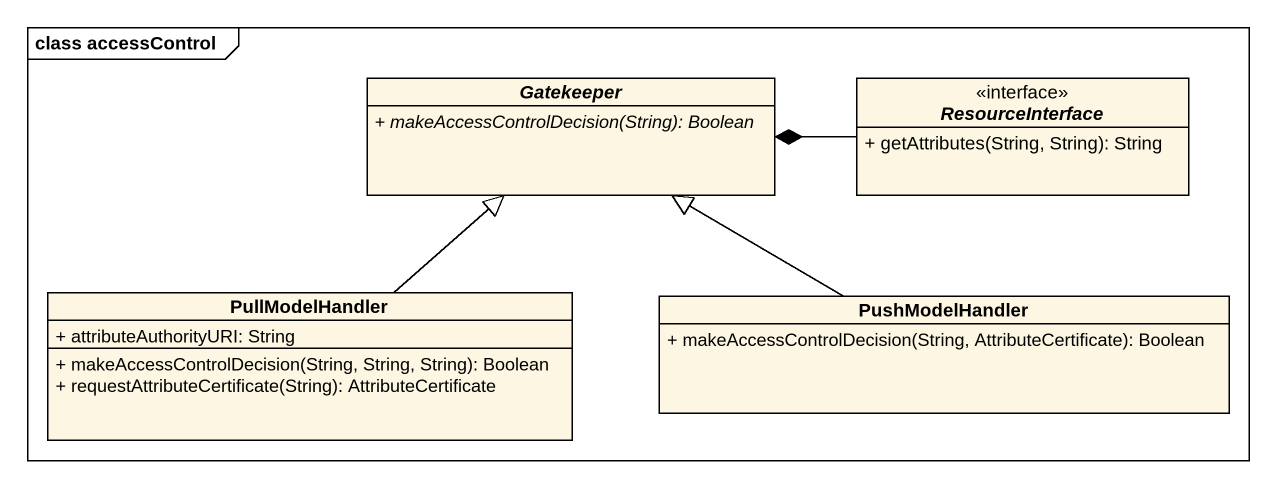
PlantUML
@startuml
mainframe class accessControl
hide circle
hide empty members
skinparam classAttributeIconSize 0
abstract class Gatekeeper {
  {abstract} + makeAccessControlDecision(String): Boolean
}
abstract class ResourceInterface <<interface>> {
  + getAttributes(String, String): String
}
class PullModelHandler {
  + attributeAuthorityURI: String
  + makeAccessControlDecision(String, String, String): Boolean
  + requestAttributeCertificate(String): AttributeCertificate
}
class PushModelHandler {
  + makeAccessControlDecision(String, AttributeCertificate): Boolean
}
ResourceInterface -left-* Gatekeeper
PullModelHandler -up-|> Gatekeeper
PushModelHandler -left-|> Gatekeeper
@enduml
